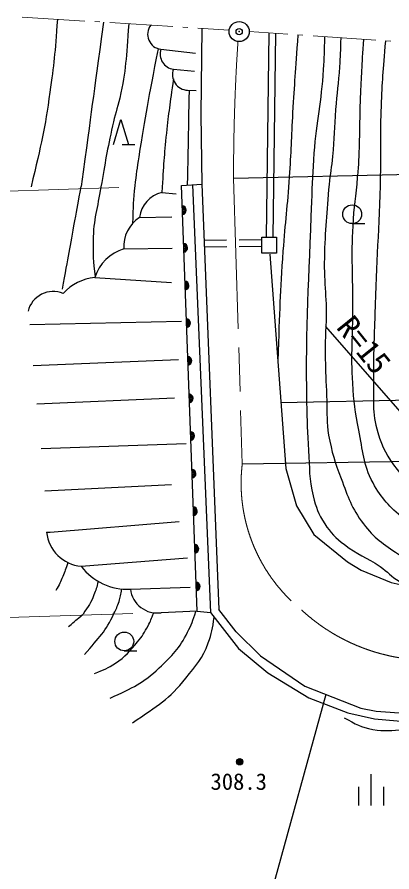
# Model space of a CAD drawing. Units: millimetres, scale not verified. Extents: x 40000 to 680000, y 20000 to 380000.
# Drawn here: x 86311 to 116124, y 243005 to 311119 of the extents above; entities that cross this region are included whole.
import ezdxf
from ezdxf.enums import TextEntityAlignment as Align

# ---------------------------------------------------------------- set-up
doc = ezdxf.new("R2010")
doc.units = ezdxf.units.MM
doc.header["$LTSCALE"] = 1000
doc.header["$PDMODE"] = 32
doc.header["$PDSIZE"] = 500
doc.linetypes.add('CHAIN', pattern=[18.5, 12, -1.5, 3.5, -1.5])
for name, color, linetype, lineweight in [('M-BGD', 7, 'Continuous', 25), ('M-BMK', 2, 'CHAIN', 13), ('M-BMK-HTXT', 7, 'Continuous', 13), ('M-BMK-SRVR', 3, 'Continuous', 25), ('M-STR-HTXT', 7, 'Continuous', 13), ('M-STR-STRC', 7, 'Continuous', 25)]:
    doc.layers.add(name, color=color, linetype=linetype, lineweight=lineweight)
doc.layers.add('M-OTRS', color=6, linetype='Continuous')
doc.styles.add('ＭＳ ゴシック', font='')
doc.styles.get('ＭＳ ゴシック').set_extended_font_data('MS Gothic')

msp = doc.modelspace()

# ---------------------------------------------------------------- linework, layer by layer
at = {"layer": 'M-BGD'}
for p, q in [((106347, 309869), (106123, 293574)), ((106868, 309833), (106644, 293574)), ((97753, 308553), (100494, 308235)), ((98738, 306968), (100409, 306815)), ((99867, 305286), (100558, 305257)), ((93967, 300959), (94567, 302959)), ((94567, 302959), (95167, 300959)), ((94667, 300959), (95667, 300959)), ((99390, 297707), (100995, 297795)), ((100637, 263771), (99390, 297707)), ((100273, 297755), (101690, 263663)), ((97821, 297149), (98974, 297029)), ((96044, 295155), (98614, 295204)), ((112966, 294659), (113966, 294659)), ((102977, 293339), (101177, 293314)), ((105776, 293378), (103977, 293353)), ((94795, 292658), (98638, 292706)), ((102988, 292805), (101199, 292780)), ((105776, 292844), (103987, 292819)), ((92489, 290376), (98590, 289968)), ((87334, 286612), (99376, 286899)), ((87586, 283347), (99161, 283847)), ((87881, 280294), (98823, 280779)), ((88217, 276732), (99750, 277147)), ((88511, 273382), (98603, 273883)), ((91405, 267356), (99870, 268031)), ((95320, 265530), (100084, 265701)), ((100637, 263771), (97769, 263657)), ((100637, 263771), (101690, 263663)), ((103724, 262135), (102369, 263916)), ((94838, 260620), (95838, 260620)), ((114460, 250785), (114460, 248285)), ((113460, 249785), (113460, 248285)), ((115460, 249785), (115460, 248285))]:
    msp.add_line(p, q, dxfattribs=at)
for points in [[(101005, 310225), (100915, 303349), (100995, 297795), (102369, 263916)], [(106418, 292236), (107677, 275148), (108523, 272180), (109920, 269889), (112590, 267725), (113692, 267045), (116065, 266068), (118227, 265600), (122255, 265258), (126495, 265382), (129464, 266482), (135573, 271608), (142277, 277793), (141175, 278048), (139818, 277965)], [(88660, 270076), (88933, 270075), (99194, 270915)], [(101690, 263663), (103935, 260820), (106266, 258868), (109529, 256873), (112623, 255683), (114743, 255215), (117456, 254959), (122587, 255633), (123518, 255804)], [(103724, 262135), (105673, 260225), (109190, 257806), (113641, 256064), (114870, 255809), (117457, 255637), (121090, 255773), (123487, 256157)]]:
    msp.add_lwpolyline(points, dxfattribs=at)
msp.add_lwpolyline([(105776, 293574), (106938, 293574), (106938, 292316), (105776, 292316)], close=True, dxfattribs=at)
for centre, radius in [((112966, 295409), 750), ((94838, 261370), 750), ((104016, 251779), 250), ((104016, 251779), 204), ((104016, 251779), 159), ((104016, 251779), 114), ((104016, 251779), 68.2), ((104016, 251779), 22.7)]:
    msp.add_circle(centre, radius, dxfattribs=at)
for centre, radius, start, end in [((97895, 309748), 1204, 142.59975, 263.23688), ((98901, 308167), 1211, 161.44046, 262.25765), ((99938, 306554), 1269, 160.97452, 266.78256), ((98373, 294868), 2347, 103.60709, 172.95467), ((99408, 295726), 354, 280.9022, 83.30738), ((99408, 295726), 283, 283.12624, 81.08334), ((99408, 295726), 212, 286.87256, 77.33701), ((99408, 295726), 142, 294.58429, 69.62528), ((99408, 295726), 100, 304.90195, 59.30762), ((97571, 292831), 2781, 123.29797, 183.57193), ((99518, 292729), 354, 280.9022, 83.30738), ((99518, 292729), 283, 283.12624, 81.08334), ((99518, 292729), 212, 286.87256, 77.33701), ((95881, 289255), 3572, 107.69769, 161.70236), ((99518, 292729), 142, 294.58429, 69.62528), ((99518, 292729), 100, 304.90195, 59.30762), ((92932, 286365), 4035, 96.29539, 137.27042), ((99629, 289731), 354, 280.9022, 83.30738), ((99629, 289731), 283, 283.12624, 81.08334), ((99629, 289731), 212, 286.87256, 77.33701), ((99629, 289731), 142, 294.58429, 69.62528), ((99629, 289731), 100, 304.90195, 59.30762), ((89189, 287187), 2068, 67.88702, 166.03064), ((99739, 286733), 354, 280.9022, 83.30738), ((99739, 286733), 283, 283.12624, 81.08334), ((99739, 286733), 212, 286.87256, 77.33701), ((99739, 286733), 142, 294.58429, 69.62528), ((99739, 286733), 100, 304.90195, 59.30762), ((99849, 283735), 354, 280.9022, 83.30738), ((99849, 283735), 283, 283.12624, 81.08334), ((99849, 283735), 212, 286.87256, 77.33701), ((99849, 283735), 142, 294.58429, 69.62528), ((99849, 283735), 100, 304.90195, 59.30762), ((99959, 280737), 354, 280.9022, 83.30738), ((99959, 280737), 283, 283.12624, 81.08334), ((99959, 280737), 212, 286.87256, 77.33701), ((99959, 280737), 142, 294.58429, 69.62528), ((99959, 280737), 100, 304.90195, 59.30762), ((100069, 277739), 354, 280.9022, 83.30738), ((100069, 277739), 283, 283.12624, 81.08334), ((100069, 277739), 212, 286.87256, 77.33701), ((100069, 277739), 142, 294.58429, 69.62528), ((100069, 277739), 100, 304.90195, 59.30762), ((100180, 274741), 354, 280.9022, 83.30738), ((100180, 274741), 283, 283.12624, 81.08334), ((100180, 274741), 212, 286.87256, 77.33701), ((100180, 274741), 142, 294.58429, 69.62528), ((100180, 274741), 100, 304.90195, 59.30762), ((100290, 271743), 354, 280.9022, 83.30738), ((100290, 271743), 283, 283.12624, 81.08334), ((100290, 271743), 212, 286.87256, 77.33701), ((100290, 271743), 142, 294.58429, 69.62528), ((100290, 271743), 100, 304.90195, 59.30762), ((91693, 270391), 3049, 185.92912, 264.58185), ((100400, 268745), 354, 280.9022, 83.30738), ((100400, 268745), 283, 283.12624, 81.08334), ((100400, 268745), 212, 286.87256, 77.33701), ((100400, 268745), 142, 294.58429, 69.62528), ((100400, 268745), 100, 304.90195, 59.30762), ((95102, 270173), 4648, 217.31534, 272.68937), ((100510, 265747), 354, 280.9022, 83.30738), ((100510, 265747), 283, 283.12624, 81.08334), ((100510, 265747), 212, 286.87256, 77.33701), ((100510, 265747), 142, 294.58429, 69.62528), ((100510, 265747), 100, 304.90195, 59.30762), ((97459, 265790), 2155, 186.90437, 278.28492)]:
    msp.add_arc(centre, radius, start, end, dxfattribs=at)
for points, knots in [([(89515, 310947), (89318, 308185), (89238, 307391), (88923, 305129), (88508, 302157), (88243, 301138), (87427, 297593)], [0, 0, 0, 0, 1, 1, 1, 2, 2, 2, 2]), ([(95192, 310589), (94973, 307807), (94991, 306939), (94471, 304668), (94272, 303800), (94083, 303333), (93897, 302462), (93491, 300568), (93298, 299499), (92982, 297589), (92705, 295921), (92380, 294997), (92353, 293307), (92335, 292179), (92354, 291740), (92510, 290424)], [0, 0, 0, 0, 1, 1, 1, 2, 2, 2, 3, 3, 3, 4, 4, 4, 5, 5, 5, 5]), ([(108645, 309711), (108428, 306698), (108369, 305927), (108227, 303499), (108110, 301500), (108098, 300377), (107960, 298379), (107801, 296074), (107626, 294789), (107462, 292484), (107218, 289061), (107196, 287939), (107046, 283708)], [0, 0, 0, 0, 1, 1, 1, 2, 2, 2, 3, 3, 3, 4, 4, 4, 4]), ([(110764, 309566), (110743, 308314), (110718, 307966), (110661, 306942), (110516, 304326), (110100, 302889), (109926, 300275), (109826, 298759), (109778, 297908), (109728, 296389), (109527, 290147), (109228, 286649), (109335, 280405), (109360, 278908), (109407, 278070), (109497, 276575), (109581, 275160), (109515, 274339), (109856, 272962), (110081, 272053), (110275, 271537), (110783, 270749), (111266, 270000), (111641, 269632), (112344, 269085), (113369, 268285), (114109, 268080), (115181, 267344), (115802, 266918), (116047, 266523), (116713, 266172), (117192, 265919), (117401, 265835), (117997, 265650)], [0, 0, 0, 0, 1, 1, 1, 2, 2, 2, 3, 3, 3, 4, 4, 4, 5, 5, 5, 6, 6, 6, 7, 7, 7, 8, 8, 8, 9, 9, 9, 10, 10, 10, 11, 11, 11, 11]), ([(112062, 309477), (112024, 308358), (112008, 308060), (111951, 307152), (111868, 305820), (111751, 305079), (111649, 303747), (111537, 302293), (111530, 301474), (111403, 300021), (111326, 299145), (111206, 298663), (111129, 297787), (110926, 295498), (110813, 294212), (110751, 291915), (110693, 289804), (110991, 288617), (110866, 286509), (110865, 286494), (110858, 286487), (110858, 286473), (110769, 284156), (110852, 282854), (110949, 280537), (110993, 279472), (110896, 278860), (111090, 277813), (111347, 276430), (111584, 275666), (112084, 274351), (112641, 272885), (112911, 271999), (113857, 270748), (114724, 269600), (115438, 269129), (116638, 268336), (117543, 267737), (118105, 267461), (119134, 267116), (120264, 266737), (120924, 266529), (122114, 266463), (123278, 266399), (123946, 266473), (125090, 266703), (126437, 266973), (127163, 267284), (128413, 267854), (130006, 268580), (130850, 269094), (132342, 270010), (133087, 270467), (133489, 270745), (134215, 271230), (136003, 272425), (136558, 272878), (138670, 274465)], [0, 0, 0, 0, 1, 1, 1, 2, 2, 2, 3, 3, 3, 4, 4, 4, 5, 5, 5, 6, 6, 6, 7, 7, 7, 8, 8, 8, 9, 9, 9, 10, 10, 10, 11, 11, 11, 12, 12, 12, 13, 13, 13, 14, 14, 14, 15, 15, 15, 16, 16, 16, 17, 17, 17, 18, 18, 18, 19, 19, 19, 19]), ([(141641, 277940), (138935, 276232), (138210, 275795), (136069, 274332), (134803, 273467), (134149, 272901), (132853, 272081), (130580, 270643), (129289, 269762), (126734, 268922), (125368, 268473), (124520, 268390), (123083, 268449), (121912, 268498), (121220, 268560), (120132, 268998), (118759, 269550), (118139, 270193), (117030, 271173), (115941, 272136), (115314, 272732), (114623, 274011), (113815, 275506), (113840, 276548), (113488, 278210), (113183, 279653), (113099, 280483), (113006, 281955), (112856, 284308), (113024, 285634), (113029, 287991), (113035, 290525), (112889, 291949), (113034, 294478), (113121, 295997), (113273, 296840), (113402, 298356), (113446, 298876), (113481, 299167), (113504, 299688), (113593, 301652), (113557, 302756), (113636, 304720), (113710, 306530), (113744, 307114), (113881, 309352)], [0, 0, 0, 0, 1, 1, 1, 2, 2, 2, 3, 3, 3, 4, 4, 4, 5, 5, 5, 6, 6, 6, 7, 7, 7, 8, 8, 8, 9, 9, 9, 10, 10, 10, 11, 11, 11, 12, 12, 12, 13, 13, 13, 14, 14, 14, 15, 15, 15, 15]), ([(95523, 294661), (95567, 296093), (95570, 296500), (95695, 297671), (95792, 298578), (95887, 299081), (96020, 299984), (96515, 303364), (96764, 304454), (97550, 308595)], [0, 0, 0, 0, 1, 1, 1, 2, 2, 2, 3, 3, 3, 3]), ([(115604, 309234), (115398, 306729), (115344, 306048), (115263, 304001), (115178, 301839), (115249, 300625), (115200, 298462), (115100, 294154), (114887, 291746), (114767, 287439), (114712, 285451), (114639, 284337), (114670, 282349), (114697, 280653), (114515, 279643), (115004, 278019), (115378, 276781), (115735, 276098), (116537, 275083), (117761, 273533), (118471, 272583), (120154, 271550), (121347, 270818), (122139, 270562), (123517, 270316), (124646, 270114), (125324, 270154), (126453, 270358), (127809, 270604), (128539, 270938), (129773, 271550), (131297, 272306), (131974, 273034), (133391, 273976), (134800, 274913), (135560, 275484), (137008, 276359), (138090, 277013), (138460, 277225), (139818, 277965)], [0, 0, 0, 0, 1, 1, 1, 2, 2, 2, 3, 3, 3, 4, 4, 4, 5, 5, 5, 6, 6, 6, 7, 7, 7, 8, 8, 8, 9, 9, 9, 10, 10, 10, 11, 11, 11, 12, 12, 12, 13, 13, 13, 13]), ([(98754, 306191), (98448, 304127), (98368, 303567), (98189, 301877), (97993, 300035), (97959, 299419), (97821, 297149)], [0, 0, 0, 0, 1, 1, 1, 2, 2, 2, 2]), ([(89923, 289450), (90395, 292093), (90512, 292759), (90902, 294877), (91100, 295953), (91162, 296291), (91413, 297632)], [0, 0, 0, 0, 1, 1, 1, 2, 2, 2, 2]), ([(90336, 267661), (90173, 267125), (90123, 266963), (89943, 266533), (89758, 266091), (89675, 265939), (89399, 265434)], [0, 0, 0, 0, 1, 1, 1, 2, 2, 2, 2]), ([(92760, 266158), (92638, 265652), (92583, 265485), (92420, 265071), (92169, 264433), (91997, 264214), (91557, 263543)], [0, 0, 0, 0, 1, 1, 1, 2, 2, 2, 2]), ([(91681, 260321), (92849, 261725), (93360, 262160), (94016, 263584), (94186, 263954), (94295, 264158), (94416, 264548), (94535, 264930), (94559, 265082), (94632, 265549)], [0, 0, 0, 0, 1, 1, 1, 2, 2, 2, 3, 3, 3, 3]), ([(92468, 258826), (93240, 259112), (93526, 259244), (94133, 259638), (94934, 260158), (95285, 260599), (95894, 261335), (96274, 261795), (96454, 262085), (96727, 262616), (96928, 263009), (96995, 263162), (97178, 263653)], [0, 0, 0, 0, 1, 1, 1, 2, 2, 2, 3, 3, 3, 4, 4, 4, 4]), ([(93714, 256842), (95538, 257712), (96318, 258021), (97616, 259256), (98642, 260231), (99242, 260825), (99866, 262095), (100175, 262725), (100301, 262995), (100525, 263766)], [0, 0, 0, 0, 1, 1, 1, 2, 2, 2, 3, 3, 3, 3]), ([(95493, 254891), (97527, 256286), (98401, 256747), (99736, 258449), (100535, 259468), (101091, 260023), (101519, 261246), (101790, 262022), (101875, 262379), (101976, 263300)], [0, 0, 0, 0, 1, 1, 1, 2, 2, 2, 3, 3, 3, 3]), ([(112326, 255294), (113263, 254769), (113663, 254543), (114608, 254358), (115547, 254174), (116103, 254296), (117058, 254358), (118085, 254425), (118646, 254645), (119675, 254670), (120438, 254688), (120870, 254634), (121621, 254502), (122500, 254347), (123015, 254243), (123806, 253829), (124427, 253505), (124677, 253166), (125271, 252797), (125513, 252647), (125642, 252529), (125919, 252465), (126111, 252420), (126227, 252473), (126424, 252484), (126798, 252505), (126922, 252525), (127377, 252579)], [0, 0, 0, 0, 1, 1, 1, 2, 2, 2, 3, 3, 3, 4, 4, 4, 5, 5, 5, 6, 6, 6, 7, 7, 7, 8, 8, 8, 9, 9, 9, 9])]:
    msp.add_open_spline(points, degree=3, knots=knots, dxfattribs=at)
for points in [[(93170, 310715), (92292, 304174), (92292, 304174), (91413, 297632)], [(99989, 305281), (99920, 301517), (99920, 301517), (99850, 297753)], [(90411, 262569), (90984, 263056), (90984, 263056), (91557, 263543)]]:
    msp.add_open_spline(points, degree=3, dxfattribs=at)
at = {"layer": 'M-BMK'}
msp.add_line((103529, 298272), (104222, 275522), dxfattribs=at)
for centre, radius, start, end in [((265420, 298530), 161891, 176.23231, 180.09118), ((117159, 273984), 13029, 173.22271, 230.89969), ((119201, 275005), 15138, 227.33529, 315.78815)]:
    msp.add_arc(centre, radius, start, end, dxfattribs=at)
at = {"layer": 'M-BMK-HTXT'}
for p, q in [((86710, 311119), (91700, 310807)), ((92499, 310757), (92898, 310732)), ((93696, 310682), (98687, 310370)), ((99485, 310320), (99884, 310295)), ((100683, 310246), (103186, 310089)), ((104775, 309976), (107853, 309765)), ((108651, 309711), (109051, 309683)), ((109849, 309629), (114837, 309287)), ((115635, 309232), (116034, 309205))]:
    msp.add_line(p, q, dxfattribs=at)
at = {"layer": 'M-BMK-SRVR'}
for p, q in [((103529, 298272), (132317, 298970)), ((130051, 264449), (110858, 286473)), ((104222, 275522), (120183, 275773))]:
    msp.add_line(p, q, dxfattribs=at)
msp.add_circle((103975, 309962), 800, dxfattribs=at)
at = {"layer": 'M-OTRS'}
msp.add_point((103975, 309962), dxfattribs=at)
at = {"layer": 'M-STR-HTXT'}
for p, q in [((94393, 297539), (68019, 296657)), ((95528, 263599), (78789, 263039))]:
    msp.add_line(p, q, dxfattribs=at)
msp.add_arc((115856, 267821), 44510, 186.4782, 290.37163, dxfattribs=at)
at = {"layer": 'M-STR-STRC'}
for p, q in [((120093, 280654), (107291, 280387)), ((110864, 257151), (105817, 238787))]:
    msp.add_line(p, q, dxfattribs=at)

# ---------------------------------------------------------------- texts
at = {"layer": 'M-BGD', "style": 'ＭＳ ゴシック'}
msp.add_text('308.3', height=1320, dxfattribs=at).set_placement((101695, 249148), align=Align.BOTTOM_LEFT)
at = {"layer": 'M-BMK-SRVR', "style": 'ＭＳ ゴシック'}
msp.add_text('R=15', height=1833, rotation=308.804, dxfattribs=at).set_placement((112346, 286947), align=Align.MIDDLE_LEFT)
at = {"layer": 'M-STR-HTXT', "style": 'ＭＳ ゴシック'}
msp.add_text('側\u3000\u3000溝 L=58.0', height=1833, rotation=308.371, dxfattribs=at).set_placement((81094, 242659), align=Align.BOTTOM_CENTER)

doc.saveas('drawing.dxf')
